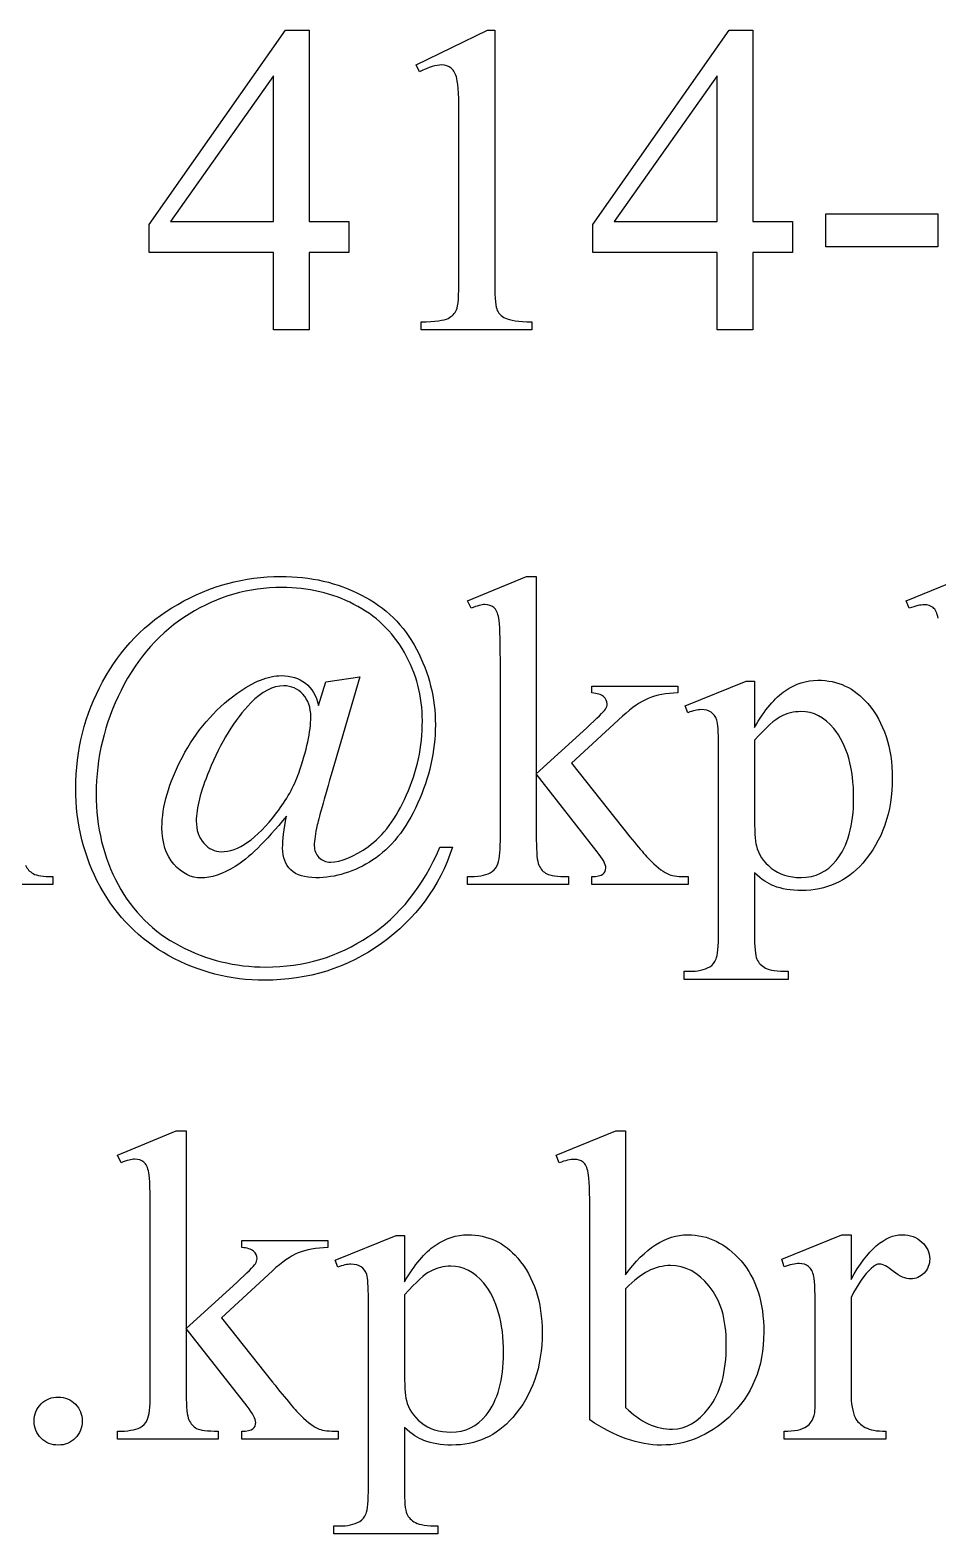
# Model space of a CAD drawing. Extents: x 2.32 to 5.29, y 6.96 to 8.91.
# Drawn here: x 4.3435 to 4.5993, y 7.4923 to 7.916 of the extents above; entities that cross this region are included whole.
import ezdxf

# ---------------------------------------------------------------- set-up
doc = ezdxf.new("R2010")
doc.units = 0
doc.layers.add('Layer_1', color=7, linetype='CONTINUOUS')

msp = doc.modelspace()

# ---------------------------------------------------------------- linework, layer by layer
at = {"layer": 'Layer_1', "color": 7}
for p, q in [((4.377043, 7.861201), (4.415434, 7.91601)), ((4.415434, 7.91601), (4.422148, 7.91601)), ((4.422148, 7.91601), (4.422148, 7.862055)), ((4.452239, 7.906184), (4.47238, 7.91601)), ((4.47238, 7.91601), (4.474394, 7.91601)), ((4.474394, 7.91601), (4.474394, 7.846125)), ((4.502043, 7.861201), (4.540434, 7.91601)), ((4.540434, 7.91601), (4.547148, 7.91601)), ((4.547148, 7.91601), (4.547148, 7.862055)), ((4.412078, 7.903132), (4.383025, 7.862055)), ((4.412078, 7.862055), (4.412078, 7.903132)), ((4.453154, 7.904292), (4.452238, 7.906184)), ((4.452238, 7.906184), (4.452239, 7.906184)), ((4.537078, 7.903132), (4.508025, 7.862055)), ((4.537078, 7.862055), (4.537078, 7.903132)), ((4.464323, 7.846125), (4.464323, 7.890803)), ((4.567656, 7.864192), (4.599211, 7.864192)), ((4.567656, 7.854975), (4.567656, 7.864192)), ((4.567656, 7.864192), (4.567656, 7.864192)), ((4.599211, 7.864192), (4.599211, 7.854975)), ((4.377043, 7.853388), (4.377043, 7.861201)), ((4.383025, 7.862055), (4.412078, 7.862055)), ((4.412078, 7.862055), (4.412078, 7.862055)), ((4.422148, 7.862055), (4.433257, 7.862055)), ((4.433257, 7.862055), (4.433257, 7.853388)), ((4.433257, 7.862055), (4.433257, 7.862055)), ((4.502043, 7.853388), (4.502043, 7.861201)), ((4.508025, 7.862055), (4.537078, 7.862055)), ((4.537078, 7.862055), (4.537078, 7.862055)), ((4.547148, 7.862055), (4.558257, 7.862055)), ((4.558257, 7.862055), (4.558257, 7.853388)), ((4.558257, 7.862055), (4.558257, 7.862055)), ((4.412078, 7.853388), (4.377043, 7.853388)), ((4.412078, 7.831538), (4.412078, 7.853388)), ((4.433257, 7.853388), (4.422148, 7.853388)), ((4.422148, 7.853388), (4.422148, 7.831538)), ((4.537078, 7.853388), (4.502043, 7.853388)), ((4.537078, 7.831538), (4.537078, 7.853388)), ((4.558257, 7.853388), (4.547148, 7.853388)), ((4.547148, 7.853388), (4.547148, 7.831538)), ((4.599211, 7.854975), (4.567656, 7.854975)), ((4.422148, 7.831538), (4.412078, 7.831538)), ((4.453703, 7.831538), (4.453703, 7.833796)), ((4.484831, 7.831538), (4.453703, 7.831538)), ((4.484831, 7.833796), (4.484831, 7.831538)), ((4.547148, 7.831538), (4.537078, 7.831538)), ((4.466702, 7.755244), (4.483304, 7.76208)), ((4.483304, 7.76208), (4.486111, 7.76208)), ((4.486111, 7.76208), (4.486113, 7.76208)), ((4.486113, 7.76208), (4.486113, 7.706477)), ((4.590362, 7.755244), (4.607146, 7.76208)), ((4.46774, 7.753108), (4.466702, 7.755244)), ((4.591216, 7.753107), (4.590362, 7.755244)), ((4.47598, 7.687556), (4.47598, 7.73846)), ((4.426787, 7.732417), (4.43637, 7.733759)), ((4.436369, 7.733759), (4.429228, 7.709406)), ((4.43637, 7.733759), (4.436369, 7.733759)), ((4.414946, 7.731257), (4.414946, 7.731257)), ((4.424773, 7.725703), (4.426787, 7.732417)), ((4.501737, 7.729243), (4.501737, 7.731196)), ((4.501737, 7.731196), (4.526029, 7.731196)), ((4.526029, 7.731196), (4.526029, 7.729243)), ((4.528044, 7.725642), (4.545256, 7.7326)), ((4.545256, 7.7326), (4.547576, 7.7326)), ((4.547576, 7.7326), (4.547576, 7.719538)), ((4.528044, 7.725641), (4.528044, 7.725642)), ((4.528777, 7.723688), (4.528044, 7.725641)), ((4.510404, 7.722712), (4.496061, 7.709468)), ((4.486113, 7.706477), (4.500334, 7.719416)), ((4.547575, 7.715937), (4.547576, 7.715937)), ((4.547576, 7.715937), (4.547576, 7.695063)), ((4.537443, 7.66186), (4.537443, 7.714716)), ((4.496061, 7.709468), (4.510404, 7.69134)), ((4.503263, 7.684504), (4.486112, 7.706416)), ((4.486112, 7.706416), (4.486112, 7.687861)), ((4.458953, 7.685786), (4.462493, 7.685786)), ((4.547576, 7.678523), (4.547576, 7.661494)), ((4.349883, 7.675288), (4.322234, 7.675288)), ((4.349883, 7.677485), (4.349883, 7.675288)), ((4.466703, 7.675288), (4.466703, 7.677485)), ((4.495145, 7.675288), (4.466703, 7.675288)), ((4.495145, 7.677485), (4.495145, 7.675288)), ((4.501737, 7.675288), (4.501737, 7.677486)), ((4.528898, 7.675288), (4.501737, 7.675288)), ((4.528898, 7.677486), (4.528898, 7.675288)), ((4.527739, 7.648554), (4.527739, 7.650813)), ((4.527739, 7.650813), (4.529265, 7.650813)), ((4.557036, 7.648554), (4.527739, 7.648554)), ((4.557036, 7.650813), (4.557036, 7.648554)), ((4.36807, 7.598994), (4.384671, 7.60583)), ((4.384671, 7.60583), (4.387479, 7.60583)), ((4.387479, 7.60583), (4.38748, 7.60583)), ((4.38748, 7.60583), (4.38748, 7.550227)), ((4.491729, 7.598994), (4.508514, 7.60583)), ((4.508514, 7.60583), (4.51126, 7.60583)), ((4.51126, 7.60583), (4.51126, 7.565302)), ((4.369107, 7.596858), (4.36807, 7.598994)), ((4.492583, 7.596857), (4.491729, 7.598994)), ((4.377348, 7.531306), (4.377348, 7.58221)), ((4.501189, 7.524409), (4.501189, 7.582331)), ((4.429411, 7.569392), (4.446623, 7.57635)), ((4.446623, 7.57635), (4.448943, 7.57635)), ((4.448943, 7.57635), (4.448943, 7.563288)), ((4.555327, 7.569758), (4.572234, 7.576594)), ((4.572234, 7.576594), (4.574797, 7.576594)), ((4.574797, 7.576594), (4.574797, 7.564021)), ((4.574797, 7.576594), (4.574797, 7.576594)), ((4.403105, 7.572993), (4.403105, 7.574946)), ((4.403105, 7.574946), (4.427397, 7.574946)), ((4.427397, 7.574946), (4.427397, 7.572993)), ((4.429412, 7.569391), (4.429411, 7.569392)), ((4.430144, 7.567438), (4.429412, 7.569391)), ((4.555937, 7.56756), (4.555327, 7.569758)), ((4.38748, 7.550227), (4.401702, 7.563166)), ((4.411772, 7.566462), (4.397428, 7.553218)), ((4.51126, 7.565302), (4.51126, 7.565302)), ((4.448942, 7.559687), (4.448943, 7.559687)), ((4.448943, 7.559687), (4.448943, 7.538813)), ((4.51126, 7.561396), (4.51126, 7.527949)), ((4.51126, 7.561396), (4.51126, 7.561396)), ((4.43881, 7.50561), (4.43881, 7.558466)), ((4.574797, 7.558894), (4.574797, 7.532099)), ((4.397428, 7.553218), (4.411772, 7.53509)), ((4.564727, 7.531611), (4.564727, 7.553278)), ((4.40463, 7.528254), (4.38748, 7.550166)), ((4.38748, 7.550166), (4.38748, 7.531611)), ((4.351409, 7.530879), (4.351409, 7.530879)), ((4.36807, 7.519038), (4.36807, 7.521235)), ((4.396513, 7.521235), (4.396513, 7.519038)), ((4.403105, 7.519038), (4.403105, 7.521236)), ((4.430265, 7.521236), (4.430265, 7.519038)), ((4.448943, 7.522273), (4.448943, 7.505244)), ((4.555937, 7.519038), (4.555937, 7.521235)), ((4.584563, 7.521235), (4.584563, 7.519038)), ((4.396513, 7.519038), (4.36807, 7.519038)), ((4.430265, 7.519038), (4.403105, 7.519038)), ((4.584563, 7.519038), (4.555937, 7.519038)), ((4.429106, 7.492304), (4.429106, 7.494563)), ((4.429106, 7.494563), (4.430632, 7.494563)), ((4.458403, 7.492304), (4.429106, 7.492304)), ((4.458403, 7.494563), (4.458403, 7.492304))]:
    msp.add_line(p, q, dxfattribs=at)
for points in [[(4.459441, 7.906184), (4.457935, 7.906184), (4.455839, 7.905553), (4.453154, 7.904292)], [(4.462126, 7.905268), (4.461394, 7.905879), (4.460498, 7.906184), (4.459441, 7.906184)], [(4.463713, 7.9024), (4.463428, 7.903702), (4.462899, 7.904658), (4.462126, 7.905268)], [(4.464323, 7.890803), (4.464323, 7.896825), (4.46412, 7.900691), (4.463713, 7.9024)], [(4.463652, 7.837153), (4.464099, 7.83817), (4.464323, 7.841161), (4.464323, 7.846125)], [(4.474394, 7.846125), (4.474394, 7.841486), (4.474577, 7.838597), (4.474943, 7.837458)], [(4.453703, 7.833796), (4.457609, 7.833877), (4.460132, 7.834203), (4.461272, 7.834773)], [(4.461272, 7.834773), (4.462411, 7.835383), (4.463204, 7.836176), (4.463652, 7.837153)], [(4.474943, 7.837458), (4.47535, 7.836319), (4.476164, 7.835444), (4.477385, 7.834834)], [(4.477385, 7.834834), (4.478606, 7.834223), (4.481088, 7.833877), (4.484831, 7.833796)], [(4.3851, 7.754206), (4.394215, 7.759455), (4.403878, 7.76208), (4.414092, 7.76208)], [(4.414458, 7.758967), (4.405058, 7.758967), (4.39633, 7.756465), (4.388274, 7.75146)], [(4.414092, 7.76208), (4.422514, 7.76208), (4.430103, 7.76033), (4.436858, 7.756831)], [(4.434722, 7.754206), (4.428618, 7.75738), (4.421863, 7.758967), (4.414458, 7.758967)], [(4.363921, 7.732417), (4.368966, 7.741735), (4.376026, 7.748998), (4.3851, 7.754206)], [(4.448943, 7.740656), (4.445606, 7.746556), (4.440866, 7.751073), (4.434722, 7.754206)], [(4.436858, 7.756831), (4.443653, 7.753372), (4.448821, 7.748286), (4.452361, 7.741572)], [(4.471585, 7.754146), (4.470731, 7.754146), (4.469449, 7.7538), (4.46774, 7.753108)], [(4.474149, 7.753291), (4.473498, 7.753861), (4.472643, 7.754146), (4.471585, 7.754146)], [(4.595489, 7.754084), (4.594349, 7.754084), (4.592925, 7.753758), (4.591216, 7.753107)], [(4.59793, 7.753291), (4.597279, 7.75382), (4.596465, 7.754084), (4.595489, 7.754084)], [(4.388274, 7.75146), (4.380217, 7.746495), (4.373829, 7.739334), (4.369109, 7.729975)], [(4.475553, 7.7503), (4.475267, 7.751765), (4.474799, 7.752762), (4.474149, 7.753291)], [(4.47598, 7.73846), (4.47598, 7.744929), (4.475838, 7.748876), (4.475553, 7.7503)], [(4.599334, 7.7503), (4.599049, 7.751765), (4.598581, 7.752762), (4.59793, 7.753291)], [(4.452361, 7.741572), (4.455901, 7.734899), (4.457671, 7.727798), (4.457671, 7.720271)], [(4.454009, 7.721369), (4.454009, 7.728327), (4.45232, 7.734756), (4.448943, 7.740656)], [(4.401702, 7.72906), (4.406381, 7.732437), (4.410572, 7.734126), (4.414275, 7.734126)], [(4.414275, 7.734126), (4.417001, 7.734126), (4.41926, 7.733414), (4.42105, 7.731989)], [(4.556243, 7.729853), (4.559172, 7.731847), (4.562244, 7.732844), (4.565459, 7.732844)], [(4.565459, 7.732844), (4.571074, 7.732844), (4.575753, 7.730647), (4.579497, 7.726252)], [(4.356352, 7.702387), (4.356352, 7.71313), (4.358875, 7.723139), (4.363921, 7.732417)], [(4.369109, 7.729975), (4.364429, 7.720617), (4.36209, 7.710892), (4.36209, 7.7008)], [(4.386382, 7.711176), (4.390248, 7.718501), (4.395354, 7.724462), (4.401702, 7.72906)], [(4.414946, 7.731257), (4.411894, 7.731257), (4.408802, 7.72965), (4.405669, 7.726435)], [(4.420317, 7.728877), (4.418852, 7.730464), (4.417062, 7.731257), (4.414946, 7.731257)], [(4.422576, 7.722468), (4.422576, 7.725153), (4.421823, 7.72729), (4.420317, 7.728877)], [(4.42105, 7.731989), (4.422881, 7.730606), (4.424122, 7.72851), (4.424773, 7.725703)], [(4.505033, 7.728205), (4.504382, 7.728816), (4.503284, 7.729162), (4.501737, 7.729243)], [(4.526029, 7.729243), (4.522693, 7.729162), (4.519906, 7.728653), (4.517668, 7.727717)], [(4.547576, 7.719538), (4.550465, 7.724462), (4.553354, 7.7279), (4.556243, 7.729853)], [(4.405669, 7.726435), (4.401071, 7.721715), (4.397144, 7.715347), (4.393889, 7.707331)], [(4.500334, 7.719416), (4.503345, 7.722183), (4.505095, 7.723933), (4.505583, 7.724665)], [(4.506071, 7.72613), (4.506071, 7.726944), (4.505725, 7.727636), (4.505033, 7.728205)], [(4.505583, 7.724665), (4.505909, 7.725153), (4.506071, 7.725642), (4.506071, 7.72613)], [(4.517668, 7.727717), (4.51547, 7.726781), (4.513049, 7.725113), (4.510404, 7.722712)], [(4.5325, 7.724543), (4.531523, 7.724543), (4.530282, 7.724258), (4.528777, 7.723688)], [(4.535369, 7.723811), (4.534677, 7.724299), (4.53372, 7.724543), (4.5325, 7.724543)], [(4.579497, 7.726252), (4.584095, 7.720881), (4.586394, 7.713882), (4.586394, 7.705256)], [(4.419158, 7.70666), (4.421436, 7.71313), (4.422576, 7.718399), (4.422576, 7.722468)], [(4.449553, 7.700495), (4.452523, 7.707168), (4.454009, 7.714126), (4.454009, 7.721369)], [(4.457671, 7.720271), (4.457671, 7.712824), (4.456002, 7.705439), (4.452666, 7.698115)], [(4.536955, 7.721613), (4.53663, 7.72259), (4.536101, 7.723322), (4.535369, 7.723811)], [(4.537443, 7.714716), (4.537443, 7.718338), (4.537281, 7.720637), (4.536955, 7.721613)], [(4.554838, 7.722529), (4.553373, 7.721796), (4.550952, 7.719599), (4.547575, 7.715937)], [(4.560637, 7.723994), (4.558683, 7.723994), (4.556751, 7.723506), (4.554838, 7.722529)], [(4.569914, 7.719233), (4.56731, 7.722407), (4.564217, 7.723994), (4.560637, 7.723994)], [(4.575529, 7.699519), (4.575529, 7.708064), (4.573657, 7.714635), (4.569914, 7.719233)], [(4.380645, 7.69134), (4.380645, 7.69724), (4.382557, 7.703852), (4.386382, 7.711176)], [(4.393889, 7.707331), (4.391488, 7.701472), (4.390288, 7.696752), (4.390288, 7.693171)], [(4.429228, 7.709406), (4.426584, 7.700292), (4.424976, 7.694514), (4.424407, 7.692072)], [(4.412932, 7.695429), (4.41578, 7.699173), (4.417855, 7.702916), (4.419158, 7.70666)], [(4.586394, 7.705256), (4.586394, 7.695612), (4.583627, 7.687637), (4.578093, 7.68133)], [(4.363249, 7.674677), (4.358651, 7.68306), (4.356352, 7.692296), (4.356352, 7.702387)], [(4.36209, 7.7008), (4.36209, 7.691442), (4.364145, 7.682938), (4.368254, 7.675288)], [(4.438811, 7.68603), (4.443002, 7.689), (4.446583, 7.693822), (4.449553, 7.700495)], [(4.570585, 7.682002), (4.573881, 7.686152), (4.575529, 7.691991), (4.575529, 7.699519)], [(4.41574, 7.694514), (4.409718, 7.68723), (4.404896, 7.68251), (4.401275, 7.680354)], [(4.404753, 7.68719), (4.407357, 7.68898), (4.410084, 7.691727), (4.412932, 7.695429)], [(4.414641, 7.685542), (4.414641, 7.68782), (4.415007, 7.690811), (4.41574, 7.694514)], [(4.452666, 7.698115), (4.44937, 7.690831), (4.445159, 7.685521), (4.440032, 7.682185)], [(4.547576, 7.695063), (4.547576, 7.690547), (4.547759, 7.687576), (4.548124, 7.686152)], [(4.384002, 7.680964), (4.381764, 7.683568), (4.380645, 7.687027), (4.380645, 7.69134)], [(4.390288, 7.693171), (4.390288, 7.690608), (4.391, 7.688512), (4.392424, 7.686884)], [(4.424407, 7.692072), (4.423837, 7.689631), (4.423552, 7.687678), (4.423552, 7.686213)], [(4.510404, 7.69134), (4.514392, 7.686335), (4.517078, 7.683162), (4.518461, 7.681819)], [(4.392424, 7.686884), (4.393889, 7.685298), (4.395517, 7.684504), (4.397307, 7.684504)], [(4.397307, 7.684504), (4.399667, 7.684504), (4.402149, 7.685399), (4.404753, 7.68719)], [(4.423552, 7.686213), (4.423552, 7.684911), (4.423979, 7.683812), (4.424834, 7.682917)], [(4.42813, 7.681574), (4.4311, 7.681574), (4.434661, 7.68306), (4.438811, 7.68603)], [(4.475065, 7.680598), (4.475675, 7.681941), (4.47598, 7.684261), (4.47598, 7.687556)], [(4.486112, 7.687861), (4.486112, 7.68424), (4.486356, 7.681859), (4.486845, 7.68072)], [(4.548124, 7.686152), (4.548694, 7.683792), (4.550078, 7.681717), (4.552275, 7.679926)], [(4.41696, 7.679377), (4.415414, 7.680842), (4.414641, 7.682897), (4.414641, 7.685542)], [(4.440032, 7.682185), (4.434905, 7.678848), (4.429554, 7.67718), (4.423979, 7.67718)], [(4.424834, 7.682917), (4.425729, 7.682022), (4.426828, 7.681574), (4.42813, 7.681574)], [(4.438872, 7.660639), (4.447539, 7.666377), (4.454232, 7.674759), (4.458953, 7.685786)], [(4.462493, 7.685786), (4.45883, 7.674637), (4.452178, 7.665604), (4.442534, 7.658686)], [(4.505705, 7.679988), (4.505705, 7.680924), (4.504891, 7.682429), (4.503263, 7.684504)], [(4.518461, 7.681819), (4.520414, 7.679906), (4.522123, 7.678665), (4.523588, 7.678096)], [(4.560698, 7.677241), (4.564767, 7.677241), (4.568063, 7.678828), (4.570585, 7.682002)], [(4.342192, 7.68072), (4.34264, 7.679703), (4.343352, 7.678909), (4.344328, 7.678339)], [(4.344328, 7.678339), (4.345346, 7.67777), (4.347197, 7.677485), (4.349883, 7.677485)], [(4.391692, 7.677119), (4.388803, 7.677119), (4.38624, 7.678401), (4.384002, 7.680964)], [(4.401275, 7.680354), (4.397653, 7.678197), (4.394459, 7.677119), (4.391692, 7.677119)], [(4.423979, 7.67718), (4.420887, 7.67718), (4.418547, 7.677912), (4.41696, 7.679377)], [(4.466703, 7.677485), (4.469551, 7.677485), (4.471688, 7.677831), (4.473112, 7.678523)], [(4.473112, 7.678523), (4.473966, 7.678971), (4.474617, 7.679662), (4.475065, 7.680598)], [(4.486845, 7.68072), (4.487373, 7.679581), (4.488106, 7.678767), (4.489042, 7.678279)], [(4.489042, 7.678279), (4.489978, 7.677791), (4.492012, 7.677526), (4.495145, 7.677485)], [(4.501737, 7.677486), (4.503284, 7.677523), (4.504321, 7.677746), (4.50485, 7.678157)], [(4.50485, 7.678157), (4.50542, 7.678604), (4.505705, 7.679214), (4.505705, 7.679988)], [(4.523588, 7.678096), (4.524605, 7.677689), (4.526375, 7.677486), (4.528898, 7.677486)], [(4.553069, 7.67486), (4.551441, 7.675471), (4.54961, 7.676692), (4.547576, 7.678523)], [(4.552275, 7.679926), (4.554513, 7.678136), (4.55732, 7.677241), (4.560698, 7.677241)], [(4.578093, 7.68133), (4.573536, 7.676163), (4.567799, 7.673579), (4.560881, 7.673579)], [(4.382598, 7.655207), (4.374297, 7.659765), (4.367847, 7.666255), (4.363249, 7.674677)], [(4.368254, 7.675288), (4.372405, 7.667638), (4.378223, 7.66186), (4.38571, 7.657954)], [(4.560881, 7.673579), (4.55787, 7.673579), (4.555266, 7.674006), (4.553069, 7.67486)], [(4.40988, 7.652033), (4.420582, 7.652033), (4.430246, 7.654902), (4.438872, 7.660639)], [(4.536772, 7.654292), (4.53722, 7.655268), (4.537443, 7.657791), (4.537443, 7.66186)], [(4.547576, 7.661494), (4.547576, 7.657669), (4.547799, 7.655248), (4.548247, 7.654231)], [(4.38571, 7.657954), (4.393197, 7.654007), (4.401254, 7.652033), (4.40988, 7.652033)], [(4.442534, 7.658686), (4.43289, 7.651769), (4.421904, 7.64831), (4.409575, 7.64831)], [(4.409575, 7.64831), (4.399891, 7.64831), (4.390898, 7.650609), (4.382598, 7.655207)], [(4.535002, 7.652094), (4.535775, 7.652542), (4.536365, 7.653274), (4.536772, 7.654292)], [(4.548247, 7.654231), (4.548735, 7.653173), (4.549549, 7.652339), (4.550688, 7.651728)], [(4.529265, 7.650813), (4.531503, 7.650776), (4.533415, 7.651203), (4.535002, 7.652094)], [(4.550688, 7.651728), (4.551868, 7.651118), (4.553984, 7.650813), (4.557036, 7.650813)], [(4.372953, 7.597896), (4.372098, 7.597896), (4.370816, 7.59755), (4.369107, 7.596858)], [(4.375516, 7.597041), (4.374865, 7.597611), (4.37401, 7.597896), (4.372953, 7.597896)], [(4.496856, 7.597834), (4.495716, 7.597834), (4.494292, 7.597508), (4.492583, 7.596857)], [(4.499297, 7.597041), (4.498646, 7.59757), (4.497832, 7.597834), (4.496856, 7.597834)], [(4.37692, 7.59405), (4.376635, 7.595515), (4.376167, 7.596512), (4.375516, 7.597041)], [(4.377348, 7.58221), (4.377348, 7.588679), (4.377205, 7.592626), (4.37692, 7.59405)], [(4.500701, 7.59405), (4.500417, 7.595515), (4.499949, 7.596512), (4.499297, 7.597041)], [(4.501189, 7.582331), (4.501189, 7.588679), (4.501026, 7.592585), (4.500701, 7.59405)], [(4.45761, 7.573603), (4.460539, 7.575597), (4.463611, 7.576594), (4.466826, 7.576594)], [(4.466826, 7.576594), (4.472441, 7.576594), (4.477121, 7.574397), (4.480864, 7.570002)], [(4.51126, 7.565302), (4.516671, 7.57283), (4.52251, 7.576594), (4.528777, 7.576594)], [(4.528777, 7.576594), (4.534514, 7.576594), (4.539519, 7.574132), (4.543791, 7.569209)], [(4.574797, 7.564021), (4.579477, 7.572403), (4.584278, 7.576594), (4.589202, 7.576594)], [(4.589202, 7.576594), (4.591439, 7.576594), (4.593291, 7.575902), (4.594756, 7.574519)], [(4.406401, 7.571955), (4.405749, 7.572566), (4.404651, 7.572912), (4.403105, 7.572993)], [(4.407438, 7.56988), (4.407438, 7.570694), (4.407092, 7.571386), (4.406401, 7.571955)], [(4.427397, 7.572993), (4.42406, 7.572912), (4.421273, 7.572403), (4.419035, 7.571467)], [(4.448943, 7.563288), (4.451832, 7.568212), (4.454721, 7.57165), (4.45761, 7.573603)], [(4.594756, 7.574519), (4.596221, 7.573176), (4.596953, 7.571609), (4.596953, 7.569819)], [(4.401702, 7.563166), (4.404713, 7.565933), (4.406462, 7.567683), (4.406951, 7.568415)], [(4.406951, 7.568415), (4.407276, 7.568903), (4.407438, 7.569392), (4.407438, 7.56988)], [(4.419035, 7.571467), (4.416838, 7.570531), (4.414416, 7.568863), (4.411772, 7.566462)], [(4.433867, 7.568293), (4.43289, 7.568293), (4.431649, 7.568008), (4.430144, 7.567438)], [(4.436736, 7.567561), (4.436044, 7.568049), (4.435088, 7.568293), (4.433867, 7.568293)], [(4.438323, 7.565363), (4.437997, 7.56634), (4.437468, 7.567072), (4.436736, 7.567561)], [(4.462004, 7.567744), (4.460051, 7.567744), (4.458118, 7.567256), (4.456206, 7.566279)], [(4.471281, 7.562983), (4.468677, 7.566157), (4.465585, 7.567744), (4.462004, 7.567744)], [(4.480864, 7.570002), (4.485462, 7.564631), (4.487761, 7.557632), (4.487761, 7.549006)], [(4.523955, 7.567927), (4.521798, 7.567927), (4.519642, 7.567378), (4.517485, 7.566279)], [(4.534819, 7.562129), (4.531645, 7.565994), (4.528024, 7.567927), (4.523955, 7.567927)], [(4.543791, 7.569209), (4.548064, 7.564326), (4.5502, 7.557632), (4.5502, 7.549128)], [(4.56021, 7.568476), (4.558948, 7.568476), (4.557524, 7.568171), (4.555937, 7.56756)], [(4.562834, 7.567621), (4.562142, 7.568191), (4.561267, 7.568476), (4.56021, 7.568476)], [(4.564299, 7.564875), (4.564055, 7.566136), (4.563566, 7.567052), (4.562834, 7.567621)], [(4.582854, 7.568354), (4.582121, 7.568354), (4.581328, 7.567947), (4.580473, 7.567133)], [(4.58676, 7.566218), (4.58501, 7.567642), (4.583708, 7.568354), (4.582854, 7.568354)], [(4.596953, 7.569819), (4.596953, 7.568232), (4.596424, 7.566889), (4.595366, 7.565791)], [(4.43881, 7.558466), (4.43881, 7.562088), (4.438648, 7.564387), (4.438323, 7.565363)], [(4.456206, 7.566279), (4.454741, 7.565546), (4.45232, 7.563349), (4.448942, 7.559687)], [(4.517485, 7.566279), (4.515858, 7.565465), (4.513782, 7.563838), (4.51126, 7.561396)], [(4.564727, 7.553278), (4.564727, 7.559789), (4.564584, 7.563654), (4.564299, 7.564875)], [(4.580473, 7.567133), (4.578642, 7.565465), (4.57675, 7.562719), (4.574797, 7.558894)], [(4.591582, 7.564143), (4.590158, 7.564143), (4.58855, 7.564834), (4.58676, 7.566218)], [(4.595366, 7.565791), (4.594308, 7.564692), (4.593047, 7.564143), (4.591582, 7.564143)], [(4.476897, 7.543269), (4.476897, 7.551814), (4.475025, 7.558385), (4.471281, 7.562983)], [(4.539641, 7.545649), (4.539641, 7.552811), (4.538034, 7.558304), (4.534819, 7.562129)], [(4.487761, 7.549006), (4.487761, 7.539362), (4.484994, 7.531387), (4.47946, 7.52508)], [(4.5502, 7.549128), (4.5502, 7.5392), (4.546904, 7.531204), (4.540312, 7.525141)], [(4.471953, 7.525752), (4.475249, 7.529902), (4.476897, 7.535741), (4.476897, 7.543269)], [(4.534819, 7.527888), (4.538034, 7.531957), (4.539641, 7.537877), (4.539641, 7.545649)], [(4.448943, 7.538813), (4.448943, 7.534297), (4.449126, 7.531326), (4.449492, 7.529902)], [(4.411772, 7.53509), (4.415759, 7.530085), (4.418445, 7.526912), (4.419828, 7.525569)], [(4.346587, 7.528925), (4.34793, 7.530228), (4.349537, 7.530879), (4.351409, 7.530879)], [(4.351409, 7.530879), (4.353321, 7.530879), (4.354928, 7.530207), (4.35623, 7.528864)], [(4.376432, 7.524348), (4.377042, 7.525691), (4.377348, 7.528011), (4.377348, 7.531306)], [(4.38748, 7.531611), (4.38748, 7.52799), (4.387724, 7.525609), (4.388212, 7.52447)], [(4.449492, 7.529902), (4.450061, 7.527542), (4.451445, 7.525467), (4.453642, 7.523676)], [(4.564421, 7.52569), (4.564625, 7.526382), (4.564727, 7.528356), (4.564727, 7.531611)], [(4.574797, 7.532099), (4.574797, 7.529007), (4.575184, 7.526667), (4.575957, 7.52508)], [(4.344634, 7.524104), (4.344634, 7.526016), (4.345285, 7.527623), (4.346587, 7.528925)], [(4.35623, 7.528864), (4.357532, 7.527562), (4.358183, 7.525975), (4.358183, 7.524104)], [(4.407072, 7.523738), (4.407072, 7.524674), (4.406258, 7.526179), (4.40463, 7.528254)], [(4.419828, 7.525569), (4.421781, 7.523656), (4.42349, 7.522415), (4.424955, 7.521846)], [(4.462065, 7.520991), (4.466134, 7.520991), (4.46943, 7.522578), (4.471953, 7.525752)], [(4.47946, 7.52508), (4.474903, 7.519913), (4.469166, 7.517329), (4.462248, 7.517329)], [(4.51126, 7.527949), (4.513335, 7.525914), (4.515471, 7.524368), (4.517668, 7.52331)], [(4.540312, 7.525141), (4.534656, 7.519933), (4.528349, 7.517329), (4.521391, 7.517329)], [(4.524504, 7.521784), (4.528207, 7.521784), (4.531645, 7.523819), (4.534819, 7.527888)], [(4.562285, 7.522578), (4.563302, 7.523229), (4.564014, 7.524266), (4.564421, 7.52569)], [(4.575957, 7.52508), (4.576486, 7.523982), (4.577422, 7.523066), (4.578765, 7.522334)], [(4.346587, 7.519282), (4.345285, 7.520625), (4.344634, 7.522232), (4.344634, 7.524104)], [(4.358183, 7.524104), (4.358183, 7.522232), (4.357512, 7.520625), (4.356169, 7.519282)], [(4.36807, 7.521235), (4.370918, 7.521235), (4.373055, 7.521581), (4.374479, 7.522273)], [(4.374479, 7.522273), (4.375333, 7.522721), (4.375984, 7.523412), (4.376432, 7.524348)], [(4.388212, 7.52447), (4.388741, 7.523331), (4.389473, 7.522517), (4.390409, 7.522029)], [(4.390409, 7.522029), (4.391345, 7.521541), (4.393379, 7.521276), (4.396513, 7.521235)], [(4.403105, 7.521236), (4.404651, 7.521273), (4.405688, 7.521496), (4.406217, 7.521907)], [(4.406217, 7.521907), (4.406787, 7.522354), (4.407072, 7.522964), (4.407072, 7.523738)], [(4.424955, 7.521846), (4.425972, 7.521439), (4.427743, 7.521236), (4.430265, 7.521236)], [(4.454436, 7.51861), (4.452808, 7.519221), (4.450977, 7.520442), (4.448943, 7.522273)], [(4.453642, 7.523676), (4.45588, 7.521886), (4.458688, 7.520991), (4.462065, 7.520991)], [(4.511443, 7.519099), (4.508106, 7.520279), (4.504688, 7.522049), (4.501189, 7.524409)], [(4.517668, 7.52331), (4.519906, 7.522293), (4.522185, 7.521784), (4.524504, 7.521784)], [(4.555937, 7.521235), (4.558786, 7.521235), (4.560902, 7.521682), (4.562285, 7.522578)], [(4.578765, 7.522334), (4.580107, 7.521601), (4.58204, 7.521235), (4.584563, 7.521235)], [(4.351409, 7.517329), (4.349537, 7.517329), (4.34793, 7.51798), (4.346587, 7.519282)], [(4.356169, 7.519282), (4.354867, 7.51798), (4.35328, 7.517329), (4.351409, 7.517329)], [(4.462248, 7.517329), (4.459237, 7.517329), (4.456633, 7.517756), (4.454436, 7.51861)], [(4.521391, 7.517329), (4.518136, 7.517329), (4.51482, 7.517919), (4.511443, 7.519099)], [(4.438139, 7.498042), (4.438587, 7.499018), (4.43881, 7.501541), (4.43881, 7.50561)], [(4.448943, 7.505244), (4.448943, 7.501419), (4.449166, 7.498998), (4.449614, 7.497981)], [(4.430632, 7.494563), (4.43287, 7.494526), (4.434782, 7.494953), (4.436369, 7.495844)], [(4.436369, 7.495844), (4.437142, 7.496292), (4.437732, 7.497024), (4.438139, 7.498042)], [(4.449614, 7.497981), (4.450102, 7.496923), (4.450916, 7.496089), (4.452055, 7.495478)], [(4.452055, 7.495478), (4.453235, 7.494868), (4.455351, 7.494563), (4.458403, 7.494563)]]:
    msp.add_open_spline(points, degree=3, dxfattribs=at)

doc.saveas('drawing.dxf')
